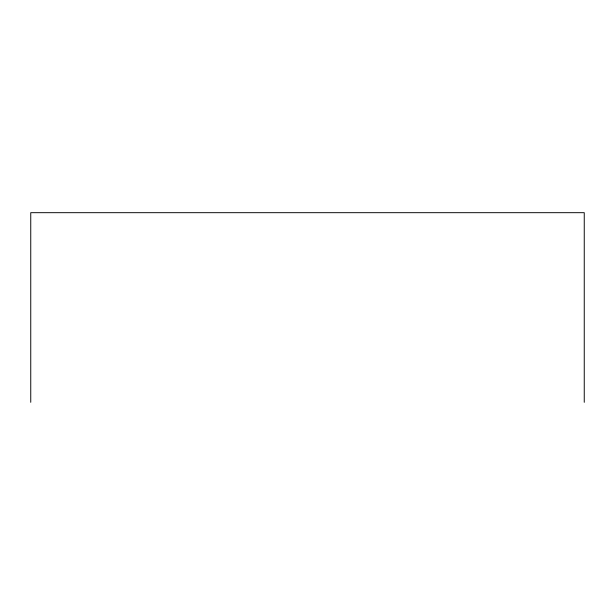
<?xml version="1.0" encoding="UTF-8"?>
<svg xmlns="http://www.w3.org/2000/svg" width="615" height="615" viewBox="0 0 615 615"><rect width="100%" height="100%" fill="white"/><g stroke="black" fill="none" stroke-linecap="round" stroke-linejoin="round"><path stroke-width="0.92" d="M584.25 402.318L584.25 212.682L30.75 212.682L30.75 402.318"/></g></svg>
